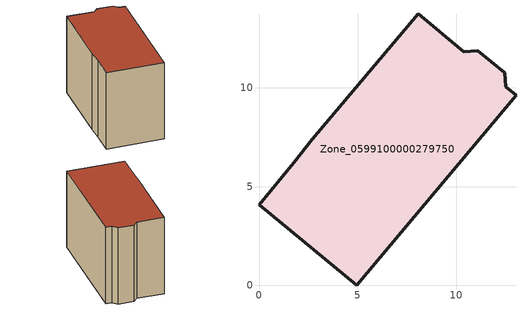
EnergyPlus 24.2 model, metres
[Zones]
Zone_0599100000279750
 floor ground (C_G): 10.38,11.82 11.07,11.89 12.44,10.76 12.51,10.06 13.02,9.62 4.96,0 0,4.08 1.77,6.21 2.7,7.39 8.07,13.76 z0
 wall outside (C_F): 4.96,0 13.02,9.62 12.51,10.06 12.44,10.76 11.07,11.89 10.38,11.82 8.07,13.76 2.7,7.39 1.77,6.21 0,4.08 4.96,0 z0:9.18
 roof outside (C_R): 1.77,6.21 0,4.08 4.96,0 13.02,9.62 12.51,10.06 12.44,10.76 11.07,11.89 10.38,11.82 8.07,13.76 2.7,7.39 z9.18
[BUILDING]
Pand.0599100000279750: North Axis=0; Terrain=City; Loads Convergence Tolerance Value=0.04; Temperature Convergence Tolerance Value=0.4; Solar Distribution=FullExterior; Maximum Number of Warmup Days=25; Minimum Number of Warmup Days=1
[Site:Location]
Rotterdam.The.Hague.AP_ZH_NLD Design_Conditions: Latitude=51.96; Longitude=4.45; Time Zone=1; Elevation=-4.5
[SITE:GROUNDTEMPERATURE:BUILDINGSURFACE]
18, 18, 18, 18, 18, 18, 18, 18, 18, 18, 18, 18
[MATERIAL] Thermal Absorptance=0.9; Solar Absorptance=0.7; Visible Absorptance=0.7
Name | Roughness | Thickness | Conductivity | Density | Specific Heat
G.TI.1946 | MediumSmooth | 0.15 | 1 | 540 | 1210
F.TI.1946 | Rough | 0.3 | 0.857143 | 1920 | 840
R.TI.1946 | MediumRough | 0.2 | 0.1 | 1500 | 1000
[CONSTRUCTION]
C_G: G.TI.1946
C_F: F.TI.1946
C_R: R.TI.1946
[ZONE]
Zone_0599100000279750: Type=1; Multiplier=1; Ceiling Height=Autocalculate; Volume=Autocalculate; Floor Area=autocalculate; Part of Total Floor Area=Yes
[ZONEINFILTRATION:DESIGNFLOWRATE]
Infil_Zone_0599100000279750: Zone or ZoneList or Space or SpaceList=Zone_0599100000279750; Schedule=AlwaysOn; Design Flow Rate Calculation Method=Flow/Area; Flow Rate per Floor Area=0.003; Constant Term Coefficient=1; Temperature Term Coefficient=0; Velocity Term Coefficient=0; Velocity Squared Term Coefficient=0
[HVACTEMPLATE:ZONE:IDEALLOADSAIRSYSTEM]
Zone_0599100000279750: Maximum Heating Supply Air Temperature=50; Minimum Cooling Supply Air Temperature=13; Maximum Heating Supply Air Humidity Ratio=0.0156; Minimum Cooling Supply Air Humidity Ratio=0.0077; Heating Limit=NoLimit; Cooling Limit=NoLimit; Dehumidification Control Type=ConstantSensibleHeatRatio; Cooling Sensible Heat Ratio=0.7; Dehumidification Setpoint=60; Humidification Control Type=None; Humidification Setpoint=30; Outdoor Air Method=None; Outdoor Air Flow Rate per Person=0.00944; Outdoor Air Flow Rate per Zone Floor Area=0; Outdoor Air Flow Rate per Zone=0; Demand Controlled Ventilation Type=None; Outdoor Air Economizer Type=NoEconomizer; Heat Recovery Type=None; Sensible Heat Recovery Effectiveness=0.7; Latent Heat Recovery Effectiveness=0.65
[ZONECONTROL:THERMOSTAT]
ThermostatControl_Zone_0599100000279750: Zone or ZoneList=Zone_0599100000279750; Control Type Schedule=DualSetpointControlType; Control 1=Thermostat_Zone_0599100000279750; Temperature Difference Between Cutout And Setpoint=0
[THERMOSTATSETPOINT:DUALSETPOINT]
Thermostat_Zone_0599100000279750: Heating Setpoint Temperature Schedule=HeatingSetpoint_Zone_0599100000279750; Cooling Setpoint Temperature Schedule=CoolingSetpoint_Zone_0599100000279750
[SCHEDULE:COMPACT]
HeatingSetpoint_Zone_0599100000279750: Through: 12/31, For: AllDays, Until: 24:00, 21
CoolingSetpoint_Zone_0599100000279750: Through: 12/31, For: AllDays, Until: 24:00, 24
DualSetpointControlType: Through: 12/31, For: AllDays, Until: 24:00, 4
AlwaysOn: Through: 12/31, For: AllDays, Until: 24:00, 1
